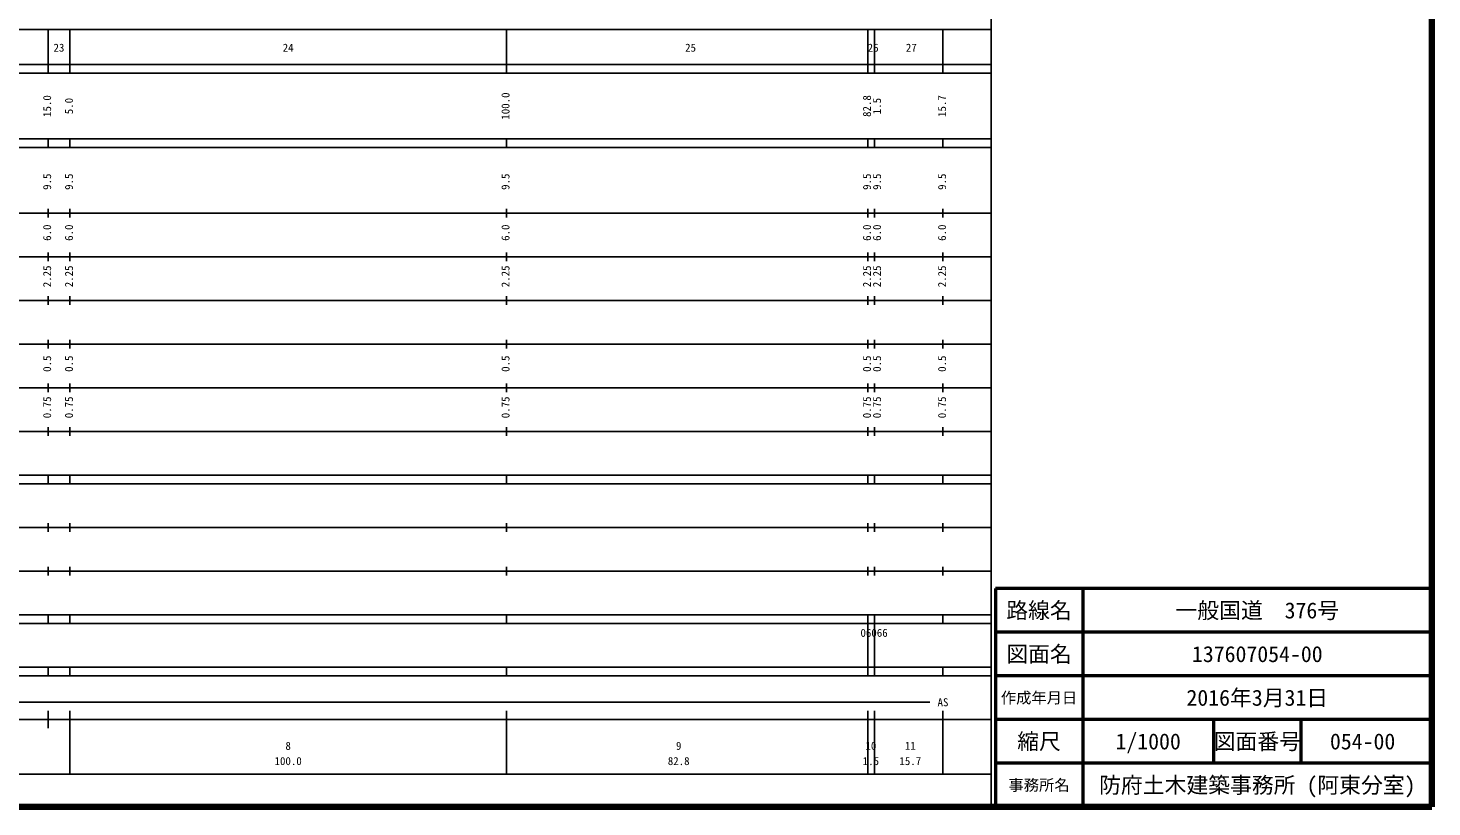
# Model space of a CAD drawing. Units: millimetres on the paper, enlarged 1000 times. Extents: x 40000 to 680000, y 20000 to 380000.
# Drawn here: x 358424 to 680000, y 20000 to 198357 of the extents above; entities that cross this region are included whole.
import ezdxf
from ezdxf.enums import TextEntityAlignment as Align

# ---------------------------------------------------------------- set-up
doc = ezdxf.new("R2010")
doc.units = ezdxf.units.MM
doc.header["$LTSCALE"] = 1000
for name, color, linetype, lineweight in [('M-TTL', 2, 'Continuous', 140), ('M-TTL-BAND', 7, 'Continuous', 25), ('M-TTL-FRAM', 2, 'Continuous', 50), ('M-TTL-LINE', 7, 'Continuous', 50)]:
    doc.layers.add(name, color=color, linetype=linetype, lineweight=lineweight)
doc.layers.add('M-TTL-TXT', color=7, linetype='Continuous')
doc.styles.add('ＭＳ ゴシック', font='')
doc.styles.get('ＭＳ ゴシック').set_extended_font_data('MS Gothic')

msp = doc.modelspace()

# ---------------------------------------------------------------- linework, layer by layer
at = {"layer": 'M-TTL'}
for p, q in [((680000, 20000), (680000, 380000)), ((40000, 20000), (680000, 20000))]:
    msp.add_line(p, q, dxfattribs=at)
at = {"layer": 'M-TTL-BAND'}
for p, q in [((579000, 20000), (579000, 370000)), ((68000, 198000), (579000, 198000)), ((363000, 188000), (363000, 198000)), ((368000, 188000), (368000, 198000)), ((468000, 188000), (468000, 198000)), ((550800, 188000), (550800, 198000)), ((552300, 188000), (552300, 198000)), ((568000, 188000), (568000, 198000)), ((40000, 190000), (579000, 190000)), ((40000, 188000), (579000, 188000)), ((40000, 173000), (579000, 173000)), ((40000, 171000), (579000, 171000)), ((363000, 171000), (363000, 173000)), ((368000, 171000), (368000, 173000)), ((468000, 171000), (468000, 173000)), ((550800, 171000), (550800, 173000)), ((552300, 171000), (552300, 173000)), ((568000, 171000), (568000, 173000)), ((40000, 156000), (579000, 156000)), ((363000, 155000), (363000, 157000)), ((368000, 155000), (368000, 157000)), ((468000, 155000), (468000, 157000)), ((550800, 155000), (550800, 157000)), ((552300, 155000), (552300, 157000)), ((568000, 155000), (568000, 157000)), ((46000, 146000), (579000, 146000)), ((363000, 145000), (363000, 147000)), ((368000, 145000), (368000, 147000)), ((468000, 145000), (468000, 147000)), ((550800, 145000), (550800, 147000)), ((552300, 145000), (552300, 147000)), ((568000, 145000), (568000, 147000)), ((52000, 136000), (579000, 136000)), ((363000, 135000), (363000, 137000)), ((368000, 135000), (368000, 137000)), ((468000, 135000), (468000, 137000)), ((550800, 135000), (550800, 137000)), ((552300, 135000), (552300, 137000)), ((568000, 135000), (568000, 137000)), ((46000, 126000), (579000, 126000)), ((363000, 125000), (363000, 127000)), ((368000, 125000), (368000, 127000)), ((468000, 125000), (468000, 127000)), ((550800, 125000), (550800, 127000)), ((552300, 125000), (552300, 127000)), ((568000, 125000), (568000, 127000)), ((52000, 116000), (579000, 116000)), ((363000, 115000), (363000, 117000)), ((368000, 115000), (368000, 117000)), ((468000, 115000), (468000, 117000)), ((550800, 115000), (550800, 117000)), ((552300, 115000), (552300, 117000)), ((568000, 115000), (568000, 117000)), ((363000, 105000), (363000, 107000)), ((368000, 105000), (368000, 107000)), ((468000, 105000), (468000, 107000)), ((550800, 105000), (550800, 107000)), ((552300, 105000), (552300, 107000)), ((568000, 105000), (568000, 107000)), ((46000, 106000), (579000, 106000)), ((40000, 96000), (579000, 96000)), ((40000, 94000), (579000, 94000)), ((363000, 94000), (363000, 96000)), ((368000, 94000), (368000, 96000)), ((468000, 94000), (468000, 96000)), ((550800, 94000), (550800, 96000)), ((552300, 94000), (552300, 96000)), ((568000, 94000), (568000, 96000)), ((49000, 84000), (579000, 84000)), ((363000, 83000), (363000, 85000)), ((368000, 83000), (368000, 85000)), ((468000, 83000), (468000, 85000)), ((550800, 83000), (550800, 85000)), ((552300, 83000), (552300, 85000)), ((568000, 83000), (568000, 85000)), ((40000, 74000), (579000, 74000)), ((363000, 73000), (363000, 75000)), ((368000, 73000), (368000, 75000)), ((468000, 73000), (468000, 75000)), ((550800, 73000), (550800, 75000)), ((552300, 73000), (552300, 75000)), ((568000, 73000), (568000, 75000)), ((40000, 64000), (579000, 64000)), ((40000, 62000), (579000, 62000)), ((363000, 62000), (363000, 64000)), ((368000, 62000), (368000, 64000)), ((468000, 62000), (468000, 64000)), ((550800, 62000), (550800, 64000)), ((550800, 52000), (550800, 62000)), ((552300, 62000), (552300, 64000)), ((552300, 52000), (552300, 62000)), ((568000, 62000), (568000, 64000)), ((40000, 52000), (579000, 52000)), ((363000, 50000), (363000, 52000)), ((368000, 50000), (368000, 52000)), ((468000, 50000), (468000, 52000)), ((550800, 50000), (550800, 52000)), ((552300, 50000), (552300, 52000)), ((568000, 50000), (568000, 52000)), ((40000, 50000), (579000, 50000)), ((71000, 44000), (565000, 44000)), ((363000, 38000), (363000, 42000)), ((368000, 27500), (368000, 42000)), ((468000, 27500), (468000, 42000)), ((550800, 27500), (550800, 42000)), ((552300, 27500), (552300, 42000)), ((568000, 27500), (568000, 42000)), ((40000, 40000), (579000, 40000)), ((68000, 27500), (579000, 27500))]:
    msp.add_line(p, q, dxfattribs=at)
at = {"layer": 'M-TTL-FRAM'}
for p, q in [((680000, 70000), (580000, 70000)), ((580000, 70000), (580000, 20000))]:
    msp.add_line(p, q, dxfattribs=at)
at = {"layer": 'M-TTL-LINE'}
for p, q in [((600000, 70000), (600000, 20000)), ((680000, 60000), (580000, 60000)), ((680000, 50000), (580000, 50000)), ((680000, 40000), (580000, 40000)), ((630000, 40000), (630000, 30000)), ((650000, 40000), (650000, 30000)), ((680000, 30000), (580000, 30000))]:
    msp.add_line(p, q, dxfattribs=at)

# ---------------------------------------------------------------- texts
at = {"layer": 'M-TTL-BAND', "style": 'ＭＳ ゴシック'}
for s, p in [('23', (365500, 192405)), ('24', (418000, 192405)), ('25', (510175, 192405)), ('26', (551988, 192405)), ('27', (560741, 192405)), ('AS', (568000, 42500)), ('8', (418000, 32523)), ('9', (507460, 32523)), ('10', (551487, 32523)), ('11', (560514, 32523)), ('100.0', (418000, 29033)), ('82.8', (507460, 29033)), ('1.5', (551487, 29033)), ('15.7', (560514, 29033))]:
    msp.add_text(s, height=1833, dxfattribs=at).set_placement(p, align=Align.BOTTOM_CENTER)
for s, p in [('100.0', (469248, 180500)), ('15.0', (364248, 180500)), ('5.0', (369248, 180500)), ('82.8', (552048, 180500)), ('1.5', (554348, 180500)), ('15.7', (569248, 180500)), ('9.5', (364248, 163174)), ('9.5', (369248, 163174)), ('9.5', (469248, 163174)), ('9.5', (552048, 163174)), ('9.5', (554348, 163174)), ('9.5', (569248, 163174)), ('6.0', (364248, 151500)), ('6.0', (369248, 151500)), ('6.0', (469248, 151500)), ('6.0', (552048, 151500)), ('6.0', (554348, 151500)), ('6.0', (569248, 151500)), ('2.25', (364248, 141500)), ('2.25', (369248, 141500)), ('2.25', (469248, 141500)), ('2.25', (552048, 141500)), ('2.25', (554348, 141500)), ('2.25', (569248, 141500)), ('0.5', (364248, 121500)), ('0.5', (369248, 121500)), ('0.5', (469248, 121500)), ('0.5', (552048, 121500)), ('0.5', (554348, 121500)), ('0.5', (569248, 121500)), ('0.75', (364248, 111500)), ('0.75', (369248, 111500)), ('0.75', (469248, 111500)), ('0.75', (552048, 111500)), ('0.75', (554348, 111500)), ('0.75', (569248, 111500))]:
    msp.add_text(s, height=1833, rotation=90, dxfattribs=at).set_placement(p, align=Align.BOTTOM_CENTER)
msp.add_text('06066', height=1833, dxfattribs=at).set_placement((549096, 58405), align=Align.BOTTOM_LEFT)
at = {"layer": 'M-TTL-TXT', "style": 'ＭＳ ゴシック'}
for s, height, p in [('路線名', 3666, (590000, 65000)), ('路線名', 3666, (590000, 65000)), ('一般国道\u3000376号', 3666, (640000, 65000)), ('図面名', 3666, (590000, 55000)), ('図面名', 3666, (590000, 55000)), ('137607054-00', 3666, (640000, 55000)), ('作成年月日', 2566, (590000, 45000)), ('作成年月日', 2566, (590000, 45000)), ('2016年3月31日', 3666, (640000, 45000)), ('縮尺', 3666, (590000, 35000)), ('縮尺', 3666, (590000, 35000)), ('1/1000', 3666, (615000, 35000)), ('図面番号', 3666, (640000, 35000)), ('図面番号', 3666, (640000, 35000)), ('054-00', 3666, (664125, 35000)), ('事務所名', 2566, (590000, 25000)), ('事務所名', 2566, (590000, 25000)), ('防府土木建築事務所 (阿東分室)', 3666, (640000, 25000))]:
    msp.add_text(s, height=height, dxfattribs=at).set_placement(p, align=Align.MIDDLE_CENTER)

doc.saveas('drawing.dxf')
